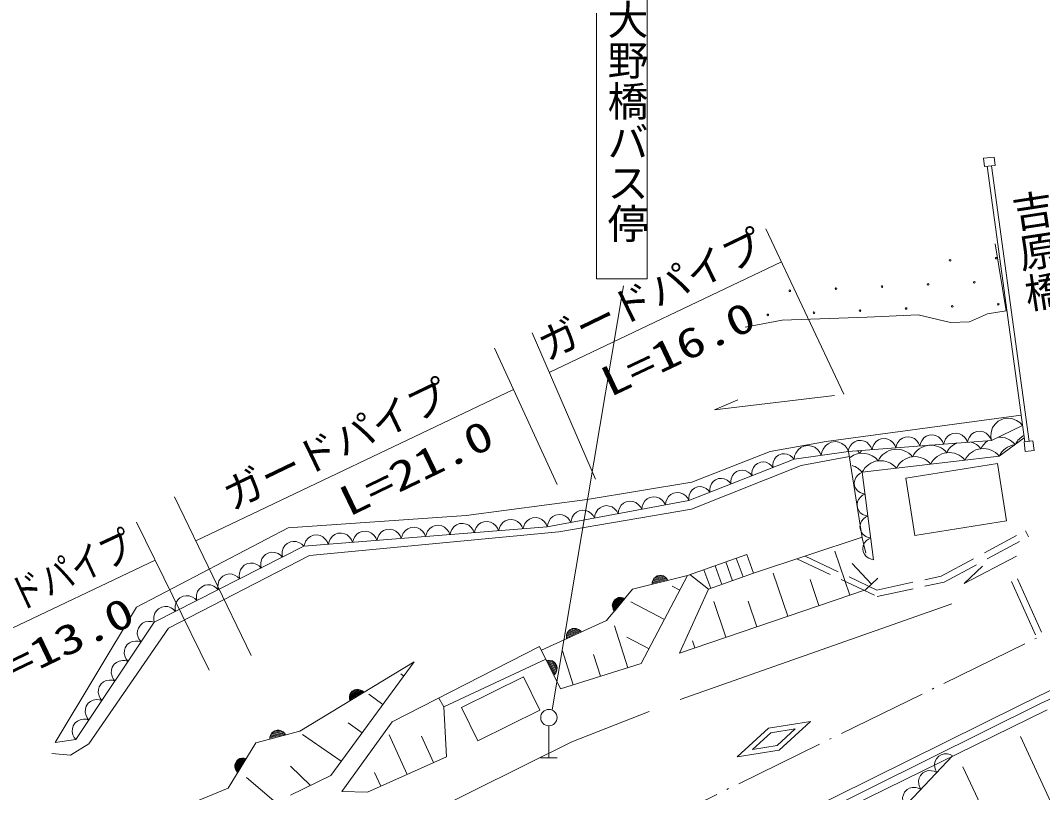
# Model space of a CAD drawing. Units: millimetres, scale not verified. Extents: x 40000 to 680000, y 20000 to 380000.
# Drawn here: x 427027 to 489670, y 292218 to 339534 of the extents above; entities that cross this region are included whole.
import ezdxf
from ezdxf.enums import TextEntityAlignment as Align

# ---------------------------------------------------------------- set-up
doc = ezdxf.new("R2010")
doc.units = ezdxf.units.MM
doc.header["$LTSCALE"] = 1000
doc.linetypes.add('USER2', pattern=[3, 2.25, -0.75])
doc.linetypes.add('USER5', pattern=[7.000001, 5.508197, -0.688525, 0.114754, -0.688525])
doc.layers.add('S-SUV', color=7, linetype='Continuous', lineweight=13)
doc.styles.add('@ＭＳ ゴシック', font='')
doc.styles.add('ＭＳ ゴシック', font='')
doc.styles.get('@ＭＳ ゴシック').set_extended_font_data('@MS Gothic')
doc.styles.get('ＭＳ ゴシック').set_extended_font_data('MS Gothic')

# ---------------------------------------------------------------- blocks, each defined once
blk = doc.blocks.new('BUHIN233')
at = {"color": 7, "linetype": 'Continuous', "lineweight": 13}
blk.add_lwpolyline([(-343, -633), (-171, -664), (-7, -655), (199, -607), (351, -509), (479, -386), (585, -190), (618, -15), (617, 165), (545, 364), (461, 504), (343, 633)], dxfattribs=at)
blk = doc.blocks.new('BUHIN234')
at = {"color": 7, "linetype": 'Continuous', "lineweight": 13}
blk.add_lwpolyline([(-623, -392), (-486, -505), (-335, -580), (-127, -641), (57, -629), (232, -584), (425, -462), (542, -324), (632, -163), (668, 51), (663, 217), (623, 392)], dxfattribs=at)
blk = doc.blocks.new('BUHIN235')
at = {"color": 7, "linetype": 'Continuous', "lineweight": 13}
blk.add_lwpolyline([(-737, -127), (-653, -287), (-539, -416), (-368, -553), (-190, -614), (-7, -639), (221, -600), (385, -514), (532, -398), (648, -211), (708, -52), (737, 127)], dxfattribs=at)
blk = doc.blocks.new('BUHIN236')
at = {"color": 7, "linetype": 'Continuous', "lineweight": 13}
blk.add_lwpolyline([(-708, -202), (-609, -349), (-484, -463), (-302, -580), (-122, -620), (60, -626), (279, -564), (430, -463), (562, -334), (656, -139), (698, 23), (708, 202)], dxfattribs=at)
blk = doc.blocks.new('BUHIN237')
at = {"color": 7, "linetype": 'Continuous', "lineweight": 13}
blk.add_lwpolyline([(-618, -310), (-500, -429), (-366, -512), (-177, -588), (-4, -594), (165, -567), (356, -471), (478, -352), (577, -209), (629, -13), (640, 143), (618, 310)], dxfattribs=at)
blk = doc.blocks.new('BUHIN238')
at = {"color": 7, "linetype": 'Continuous', "lineweight": 13}
blk.add_lwpolyline([(-821, -197), (-714, -371), (-577, -507), (-374, -650), (-170, -705), (38, -720), (293, -659), (471, -551), (628, -410), (745, -190), (801, -8), (821, 197)], dxfattribs=at)
blk = doc.blocks.new('BUHIN239')
at = {"color": 7, "linetype": 'Continuous', "lineweight": 13}
blk.add_lwpolyline([(-723, -123), (-641, -280), (-530, -406), (-362, -541), (-188, -601), (-9, -627), (215, -589), (376, -505), (520, -392), (634, -209), (694, -53), (723, 123)], dxfattribs=at)
blk = doc.blocks.new('BUHIN241')
at = {"color": 7, "linetype": 'Continuous', "lineweight": 13}
blk.add_lwpolyline([(149, -659), (289, -576), (400, -468), (516, -306), (563, -143), (577, 23), (531, 227), (446, 371), (334, 498), (160, 594), (15, 641), (-149, 659)], dxfattribs=at)
blk = doc.blocks.new('BUHIN267')
at = {"color": 7, "linetype": 'Continuous', "lineweight": 13}
blk.add_lwpolyline([(-438, -556), (-277, -615), (-116, -633), (92, -621), (255, -551), (399, -454), (535, -281), (596, -118), (625, 57), (588, 261), (530, 411), (438, 556)], dxfattribs=at)
blk = doc.blocks.new('BUHIN268')
at = {"color": 7, "linetype": 'Continuous', "lineweight": 13}
for p, q in [((508, 47), (-500, -46)), ((181, -1964), (0, 0))]:
    blk.add_line(p, q, dxfattribs=at)
blk.add_circle((227, -2465), 502, dxfattribs=at)

msp = doc.modelspace()

# ---------------------------------------------------------------- linework, layer by layer
at = {"layer": 'S-SUV'}
for p, q in [((462332, 323702), (462332, 342406)), ((465435, 342406), (465435, 323702)), ((486054, 331091), (486704, 331159)), ((486108, 330581), (486054, 331091)), ((486704, 331159), (486758, 330649)), ((486758, 330649), (486108, 330581)), ((486277, 330599), (488583, 313707)), ((486538, 330626), (488844, 313736)), ((472715, 326757), (477494, 316624)), ((487449, 321741), (486774, 325838)), ((459432, 317963), (473666, 324741)), ((459609, 297286), (463981, 323269)), ((465435, 323702), (462332, 323702)), ((478917, 321355), (482050, 321500)), ((482050, 321500), (484027, 321018)), ((485183, 321066), (486292, 321548)), ((486292, 321548), (487449, 321741)), ((471445, 320728), (473711, 321162)), ((473711, 321162), (478917, 321355)), ((484027, 321018), (485183, 321066)), ((458380, 320385), (462278, 311416)), ((456079, 319456), (459928, 311094)), ((437774, 307650), (457245, 316922)), ((476919, 316550), (469564, 315668)), ((469564, 315668), (471002, 316275)), ((476404, 313740), (488359, 315350)), ((486532, 313791), (488447, 314703)), ((488548, 313964), (487011, 312833)), ((472975, 313116), (476404, 313740)), ((477754, 313120), (486532, 313791)), ((489081, 313762), (488535, 313701)), ((488535, 313701), (488601, 313109)), ((489147, 313170), (489081, 313762)), ((468001, 310120), (474438, 312642)), ((468177, 311246), (472975, 313116)), ((474438, 312642), (477781, 313124)), ((474866, 312258), (477829, 312815)), ((478616, 307822), (477781, 313122)), ((487011, 312833), (478616, 311844)), ((488601, 313109), (489147, 313170)), ((468165, 309590), (474866, 312258)), ((486901, 312379), (481281, 311478)), ((487464, 308869), (486901, 312379)), ((479318, 306481), (478616, 311844)), ((481281, 311478), (481844, 307968)), ((461755, 310186), (468177, 311246)), ((436478, 310341), (441168, 300607)), ((454336, 309189), (461755, 310186)), ((459318, 308492), (468001, 310120)), ((460018, 308196), (468165, 309590)), ((443426, 308440), (454336, 309189)), ((481844, 307968), (487464, 308869)), ((434133, 308793), (438601, 299722)), ((434136, 303578), (443426, 308440)), ((444402, 307309), (459318, 308492)), ((489554, 297666), (512279, 308348)), ((444748, 306746), (460018, 308196)), ((478609, 307868), (471950, 305658)), ((478840, 306896), (478616, 307822)), ((435217, 302650), (444402, 307309)), ((477865, 304320), (476948, 307011)), ((423417, 300813), (435281, 306462)), ((436105, 302282), (444748, 306746)), ((467919, 305520), (471540, 306809)), ((470667, 305201), (470249, 306349)), ((471317, 305433), (470899, 306581)), ((471950, 305658), (471540, 306809)), ((488069, 306694), (484868, 305022)), ((469337, 304728), (468919, 305876)), ((470016, 304970), (469598, 306118)), ((479191, 304998), (477998, 306260)), ((484868, 305022), (485998, 306099)), ((464537, 304685), (467919, 305520)), ((467919, 305520), (465080, 300135)), ((465752, 305049), (466674, 305277)), ((466635, 305332), (465761, 305116)), ((465783, 305186), (466581, 305383)), ((466523, 305433), (465816, 305258)), ((465860, 305333), (466447, 305478)), ((466318, 305511), (465956, 305422)), ((469198, 304678), (468062, 305571)), ((469198, 304678), (471950, 305658)), ((474066, 303026), (473170, 305656)), ((475966, 303673), (475422, 305269)), ((479566, 305353), (478815, 304643)), ((487774, 305159), (489248, 301888)), ((488139, 305323), (489613, 302052)), ((462951, 302765), (464537, 304685)), ((467446, 304622), (466968, 304874)), ((469198, 304678), (467418, 300761)), ((478815, 304643), (467418, 300761)), ((463311, 303691), (463696, 304157)), ((463784, 304165), (463321, 303605)), ((463573, 304106), (463336, 303819)), ((463337, 303526), (463861, 304160)), ((463934, 304151), (463361, 303458)), ((463394, 303398), (463999, 304131)), ((466500, 302827), (464438, 303914)), ((470267, 301731), (469518, 303929)), ((472167, 302379), (471635, 303938)), ((429149, 295286), (434136, 303578)), ((467468, 297925), (484108, 303782)), ((488250, 297562), (500060, 303317)), ((430425, 295462), (435217, 302650)), ((458956, 300934), (462951, 302765)), ((431217, 295198), (436105, 302282)), ((461311, 302150), (460492, 301775)), ((460496, 301708), (461359, 302104)), ((460500, 301848), (461248, 302190)), ((461181, 302228), (460520, 301925)), ((460548, 302007), (461098, 302259)), ((460965, 302267), (460627, 302112)), ((464245, 299870), (463436, 302425)), ((465553, 301032), (464200, 301745)), ((468368, 301084), (468218, 301524)), ((449804, 296544), (458842, 301163)), ((458842, 301163), (460130, 298567)), ((460905, 298813), (460247, 300893)), ((444144, 295975), (451150, 300238)), ((451150, 300238), (446052, 293259)), ((452982, 297461), (459220, 300401)), ((459331, 300319), (459753, 299468)), ((459798, 299518), (459398, 300324)), ((459471, 300318), (459836, 299581)), ((459872, 299649), (459549, 300301)), ((459632, 300275), (459901, 299733)), ((459904, 299866), (459739, 300200)), ((465080, 300135), (460130, 298567)), ((462575, 299341), (462152, 300677)), ((450513, 299366), (450344, 299489)), ((457858, 299300), (454059, 297421)), ((458860, 297273), (457858, 299300)), ((447197, 298052), (447900, 298480)), ((447967, 298447), (447198, 297979)), ((447829, 298510), (447207, 298132)), ((447209, 297913), (448020, 298407)), ((447226, 298216), (447743, 298531)), ((447610, 298523), (447292, 298329)), ((449238, 297621), (448386, 298244)), ((452982, 297461), (452673, 298010)), ((467809, 287433), (488250, 297562)), ((474501, 290208), (489554, 297666)), ((445922, 275718), (489946, 297290)), ((453141, 294415), (452982, 297461)), ((454059, 297421), (455061, 295395)), ((455061, 295395), (458860, 297273)), ((460829, 295329), (465554, 297192)), ((446715, 292291), (449804, 296544)), ((447964, 295876), (447109, 296500)), ((472879, 296165), (475456, 296580)), ((475456, 296580), (473533, 294815)), ((441445, 295266), (444144, 295975)), ((442319, 295561), (443238, 295802)), ((443198, 295856), (442328, 295627)), ((442348, 295697), (443143, 295906)), ((443084, 295955), (442380, 295771)), ((442423, 295846), (443008, 296000)), ((442878, 296030), (442518, 295936)), ((446690, 294131), (444308, 295767)), ((450719, 293330), (449630, 295760)), ((470956, 294400), (472879, 296165)), ((473015, 295883), (471896, 294855)), ((473015, 295883), (474516, 296125)), ((474516, 296125), (473396, 295097)), ((430425, 295462), (429149, 295286)), ((430093, 294507), (431217, 295198)), ((439755, 292486), (441445, 295266)), ((447118, 288540), (460829, 295329)), ((452333, 294053), (451609, 295668)), ((471896, 294855), (473396, 295097)), ((491980, 287769), (488324, 295648)), ((428946, 294616), (430093, 294507)), ((473533, 294815), (470956, 294400)), ((479288, 289342), (484155, 294474)), ((440176, 293780), (440490, 294297)), ((440376, 294229), (440182, 293911)), ((440576, 294318), (440198, 293696)), ((440225, 293621), (440653, 294324)), ((440727, 294326), (440259, 293556)), ((440300, 293503), (440793, 294314)), ((444812, 292659), (443571, 293831)), ((453141, 294415), (448298, 292244)), ((488369, 286094), (484794, 293800)), ((446052, 293259), (443571, 292059)), ((449105, 292606), (448733, 293437)), ((443252, 291118), (440873, 293150)), ((436238, 291041), (439755, 292486)), ((448298, 292244), (446715, 292291))]:
    msp.add_line(p, q, dxfattribs=at)
at = {"layer": 'S-SUV', "linetype": 'USER2'}
for p, q in [((483464, 305476), (488626, 308263)), ((488626, 308263), (488800, 307898)), ((483634, 305108), (488800, 307898)), ((474620, 306544), (479532, 304228)), ((475113, 306708), (479521, 304630)), ((479521, 304630), (483464, 305476)), ((479532, 304228), (483634, 305108))]:
    msp.add_line(p, q, dxfattribs=at)
at = {"layer": 'S-SUV', "linetype": 'USER5'}
msp.add_line((445894, 280463), (489728, 301890), dxfattribs=at)
at = {"layer": 'S-SUV'}
msp.add_lwpolyline([(488447, 314703), (488271, 314889), (488067, 315021), (487780, 315142), (487515, 315157), (487255, 315122), (486959, 314980), (486768, 314801), (486612, 314586), (486525, 314287), (486504, 314047), (486532, 313791)], dxfattribs=at)
for points in [[(465743, 304983), (465754, 305104), (465786, 305212), (465855, 305342), (465947, 305427), (466052, 305492), (466203, 305529), (466326, 305521), (466447, 305489), (466568, 305405), (466650, 305325), (466714, 305222)], [(463426, 303339), (463363, 303443), (463324, 303550), (463301, 303695), (463325, 303818), (463371, 303933), (463470, 304052), (463574, 304119), (463690, 304165), (463837, 304170), (463950, 304155), (464063, 304110)], [(460499, 301641), (460487, 301762), (460499, 301875), (460542, 302015), (460617, 302116), (460708, 302199), (460849, 302263), (460971, 302278), (461096, 302269), (461231, 302210), (461326, 302146), (461408, 302057)], [(459264, 300313), (459385, 300328), (459498, 300320), (459639, 300282), (459742, 300210), (459828, 300121), (459897, 299982), (459915, 299861), (459911, 299735), (459855, 299599), (459795, 299502), (459708, 299417)], [(447220, 297847), (447194, 297966), (447193, 298079), (447219, 298224), (447282, 298332), (447363, 298425), (447495, 298506), (447615, 298535), (447740, 298541), (447881, 298497), (447982, 298445), (448074, 298366)], [(442311, 295494), (442320, 295615), (442351, 295724), (442418, 295855), (442509, 295941), (442613, 296007), (442763, 296047), (442886, 296040), (443008, 296010), (443130, 295929), (443213, 295849), (443278, 295748)], [(440340, 293449), (440263, 293543), (440209, 293642), (440166, 293783), (440172, 293908), (440201, 294028), (440281, 294160), (440374, 294241), (440483, 294304), (440627, 294330), (440742, 294331), (440860, 294303)]]:
    msp.add_lwpolyline(points, close=True, dxfattribs=at)
for centre in [(484004, 324836), (486830, 324966), (479831, 323228), (482657, 323358), (485482, 323488), (474181, 322967), (477006, 323097), (484135, 322011), (486960, 322141), (472833, 321489), (475658, 321619), (478484, 321750), (481309, 321880)]:
    msp.add_circle(centre, 49.8, dxfattribs=at)
for centre, start, end in [((487021, 312751), 39.6282, 93.09155), ((489120, 312999), 118.19119, 152.99466), ((480725, 312009), 38.92523, 154.51971), ((482823, 312257), 95.27905, 154.51971), ((482823, 312257), 38.92523, 94.28271), ((484922, 312504), 114.28375, 154.51971), ((486040, 312049), 38.92523, 154.51971), ((484922, 312504), 38.92523, 72.67206), ((487021, 312751), 125.09451, 154.51971), ((488139, 312296), 98.1752, 154.51971), ((478626, 311762), 38.92523, 127.17429), ((477508, 312218), 38.92523, 47.35095), ((479607, 312465), 146.52652, 154.51971), ((481842, 311554), 38.92523, 154.51971), ((483941, 311801), 38.92523, 154.51971), ((477645, 311059), 38.92523, 73.48627), ((479743, 311306), 38.92523, 154.51971)]:
    msp.add_arc(centre, 1249, start, end, dxfattribs=at)

# ---------------------------------------------------------------- block references
at = {"layer": 'S-SUV', "rotation": 174.73333}
for name, p in [('BUHIN239', (478486, 313176)), ('BUHIN239', (479949, 313288)), ('BUHIN239', (481412, 313400)), ('BUHIN239', (482875, 313511)), ('BUHIN239', (484338, 313623)), ('BUHIN239', (485801, 313735)), ('BUHIN238', (475273, 312762)), ('BUHIN238', (476945, 313004)), ('BUHIN237', (473794, 312389)), ('BUHIN237', (471219, 311381)), ('BUHIN237', (472507, 311885)), ('BUHIN237', (469932, 310876)), ('BUHIN241', (478704, 311173)), ('BUHIN237', (468644, 310372)), ('BUHIN236', (464383, 309442)), ('BUHIN236', (465830, 309713)), ('BUHIN236', (467277, 309984)), ('BUHIN241', (478879, 309833)), ('BUHIN236', (461489, 308899)), ('BUHIN236', (462936, 309170)), ('BUHIN235', (455589, 308196)), ('BUHIN235', (457081, 308314)), ('BUHIN235', (458572, 308433)), ('BUHIN236', (460042, 308628)), ('BUHIN241', (479055, 308492)), ('BUHIN235', (448131, 307605)), ('BUHIN235', (449623, 307723)), ('BUHIN235', (451114, 307841)), ('BUHIN235', (452606, 307960)), ('BUHIN235', (454098, 308078)), ('BUHIN234', (443746, 306976)), ('BUHIN235', (445148, 307368)), ('BUHIN235', (446639, 307486)), ('BUHIN241', (479231, 307151)), ('BUHIN234', (442434, 306311)), ('BUHIN234', (441122, 305645)), ('BUHIN234', (439809, 304980)), ('BUHIN234', (438497, 304314)), ('BUHIN234', (437185, 303648)), ('BUHIN234', (435873, 302983)), ('BUHIN233', (434818, 302051)), ('BUHIN233', (434019, 300853)), ('BUHIN233', (433220, 299655)), ('BUHIN233', (432422, 298457)), ('BUHIN233', (431623, 297259)), ('BUHIN268', (459413, 294337)), ('BUHIN233', (430824, 296061)), ('BUHIN267', (483668, 293961)), ('BUHIN267', (482695, 292935)), ('BUHIN267', (481721, 291908))]:
    msp.add_blockref(name, p, dxfattribs=at)

# ---------------------------------------------------------------- texts
at = {"layer": 'S-SUV'}
for s, rotation, style, p in [('大野橋バス停', 270, '@ＭＳ ゴシック', (462763, 340854)), ('吉原橋', 278.7, '@ＭＳ ゴシック', (487404, 328910)), ('ガードパイプ', 25.8, 'ＭＳ ゴシック', (459531, 318155)), ('ガードパイプ', 25.7, 'ＭＳ ゴシック', (440225, 308989))]:
    msp.add_text(s, height=1833, rotation=rotation, dxfattribs=dict(at, style=style)).set_placement(p, align=Align.BOTTOM_LEFT)
at = {"layer": 'S-SUV', "style": 'ＭＳ ゴシック'}
for s, rotation, width, p in [('L=16.0', 25.3, 1.35, (463385, 315927)), ('L=21.0', 25.8, 1.35, (447384, 308599)), ('ガードパイプ', 25, 0.8, (423523, 301159)), ('L=13.0', 25.6, 1.35, (425332, 297774))]:
    msp.add_text(s, height=1833, rotation=rotation, dxfattribs=dict(at, width=width)).set_placement(p, align=Align.BOTTOM_LEFT)

doc.saveas('drawing.dxf')
